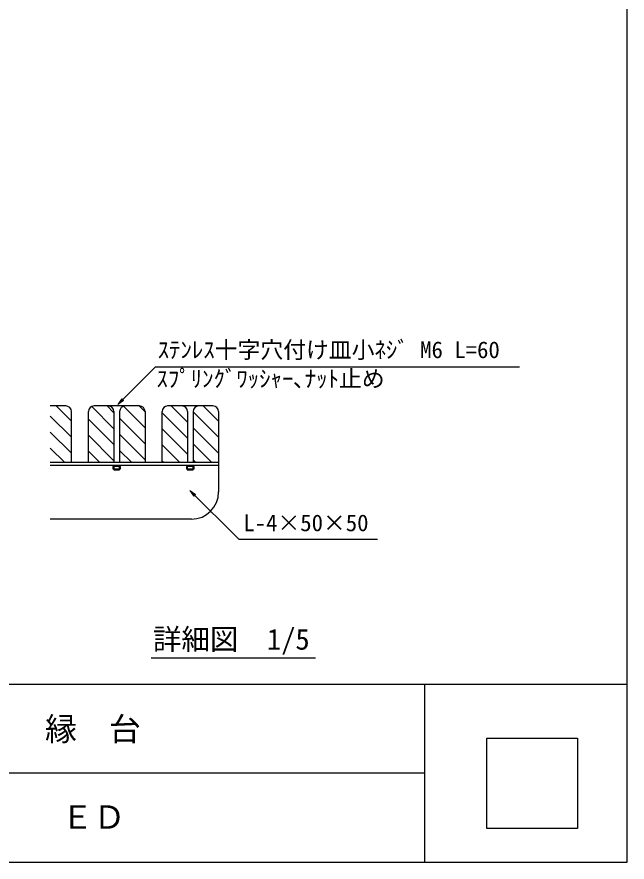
# Model space of a CAD drawing. Units: millimetres at full size, sheet at 1:20; details may follow other scales. Extents: x 123 to 5600, y 2142 to 5875.
# Drawn here: x 4252 to 5600, y 2142 to 4009 of the extents above; entities that cross this region are included whole.
import ezdxf
from ezdxf.enums import TextEntityAlignment as Align

# ---------------------------------------------------------------- set-up
doc = ezdxf.new("R2010")
doc.units = ezdxf.units.MM
doc.header["$LTSCALE"] = 20
for name, color, linetype, lineweight in [('0_2', 7, 'Continuous', 25), ('_0-0_', 7, 'Continuous', 25), ('ハッチ', 4, 'Continuous', 25), ('寸法', 3, 'Continuous', 25), ('本体', 7, 'Continuous', 25)]:
    doc.layers.add(name, color=color, linetype=linetype, lineweight=lineweight)
doc.styles.add('ＭＳ ゴシック', font='')
doc.styles.get('ＭＳ ゴシック').set_extended_font_data('MS Gothic')

msp = doc.modelspace()

# ---------------------------------------------------------------- hatches: boundary and pattern name
at = {"layer": '寸法'}
for points in [[(4475.06, 3152.39), (4483.98, 3164.67), (4487.34, 3161.31)], [(4634.32, 2962.48), (4646.61, 2953.55), (4643.25, 2950.19)]]:
    msp.add_hatch(color=256, dxfattribs=at).paths.add_polyline_path(points)

# ---------------------------------------------------------------- linework, layer by layer
at = {"layer": '0_2'}
msp.add_line((5152, 2338.44), (3208.1, 2338.44), dxfattribs=at)
at = {"layer": '_0-0_', "color": 6}
msp.add_line((123.43, 2535.02), (5599.68, 2535.02), dxfattribs=at)
at = {"layer": '_0-0_'}
msp.add_line((5152, 2535.02), (5152, 2141.86), dxfattribs=at)
at = {"layer": '_0-0_', "color": 6}
msp.add_lwpolyline([(5599.68, 5765.49), (123.43, 5765.49), (123.43, 2141.86), (5599.68, 2141.86)], close=True, dxfattribs=at)
at = {"layer": 'ハッチ'}
for p, q in [((4372.77, 3115.44), (4338.95, 3149.26)), ((4465.94, 3099.77), (4417.57, 3148.14)), ((4465.91, 3135.15), (4451.8, 3149.26)), ((4535.25, 3101.16), (4487.16, 3149.26)), ((4535.25, 3136.52), (4522.51, 3149.26)), ((4628.44, 3114.04), (4593.22, 3149.26)), ((4697.75, 3080.09), (4641.43, 3136.41)), ((4697.75, 3115.44), (4663.93, 3149.26)), ((4372.77, 3080.09), (4325.9, 3126.96)), ((4465.79, 3064.56), (4410.25, 3120.1)), ((4535.25, 3065.81), (4478.93, 3122.13)), ((4628.99, 3078.14), (4572.75, 3134.38)), ((4628.49, 3043.28), (4572.75, 3099.02)), ((4697.75, 3044.73), (4641.81, 3100.68)), ((4372.77, 3044.73), (4325.9, 3091.61)), ((4465.82, 3029.18), (4410.25, 3084.74)), ((4535.25, 3030.45), (4478.78, 3086.92)), ((4612.16, 3024.26), (4572.75, 3063.66)), ((4682.87, 3024.26), (4641.48, 3065.65)), ((4357.89, 3024.26), (4325.9, 3056.25)), ((4435.38, 3024.26), (4410.25, 3049.39)), ((4506.09, 3024.26), (4479.16, 3051.2)), ((4576.8, 3024.26), (4572.75, 3028.31)), ((4647.51, 3024.26), (4641.34, 3030.44))]:
    msp.add_line(p, q, dxfattribs=at)
at = {"layer": '寸法'}
msp.add_line((4548.48, 2593.15), (4911.99, 2593.15), dxfattribs=at)
for points in [[(4475.06, 3152.39), (4558.66, 3235.98), (5362.46, 3235.98)], [(4634.32, 2962.48), (4742.06, 2854.74), (5048.52, 2854.74)]]:
    msp.add_lwpolyline(points, dxfattribs=at)
at = {"layer": '寸法', "lineweight": 13}
for points in [[(4475.06, 3152.39), (4483.98, 3164.67), (4487.34, 3161.31)], [(4634.32, 2962.48), (4646.61, 2953.55), (4643.25, 2950.19)]]:
    msp.add_lwpolyline(points, close=True, dxfattribs=at)
at = {"layer": '本体'}
for p, q in [((4360.27, 3149.26), (4325.9, 3149.26)), ((4372.77, 3024.26), (4372.77, 3136.76)), ((4410.25, 3024.26), (4410.25, 3136.76)), ((4497.24, 3149.26), (4422.76, 3149.26)), ((4466.5, 3136.76), (4466.5, 3024.26)), ((4479, 3136.76), (4479, 3024.26)), ((4522.75, 3149.26), (4491.5, 3149.26)), ((4535.25, 3136.76), (4535.25, 3024.26)), ((4572.75, 3024.26), (4572.75, 3137.19)), ((4616.5, 3149.26), (4584.56, 3149.26)), ((4618.18, 3149.26), (4584.56, 3149.26)), ((4685.25, 3149.26), (4598.25, 3149.26)), ((4628.59, 3149.25), (4628.58, 3149.26)), ((4629, 3136.76), (4629, 3024.26)), ((4641.5, 3136.76), (4641.5, 3024.26)), ((4697.75, 3136.76), (4697.75, 2959.26)), ((4697.75, 3024.26), (4325.9, 3024.26)), ((4697.75, 3018.01), (4325.9, 3018.01)), ((4481.19, 3015.82), (4464, 3015.82)), ((4464, 3015.82), (4464, 3010.26)), ((4464, 3010.26), (4481.19, 3010.26)), ((4466, 3015.82), (4466, 3008.26)), ((4466, 3008.26), (4479.19, 3008.26)), ((4466.5, 3018.01), (4466.5, 3015.82)), ((4479, 3018.01), (4479, 3015.82)), ((4479.19, 3008.26), (4479.19, 3015.82)), ((4481.19, 3010.26), (4481.19, 3015.82)), ((4626.5, 3015.82), (4626.5, 3010.26)), ((4643.69, 3015.82), (4626.5, 3015.82)), ((4626.5, 3010.26), (4643.69, 3010.26)), ((4628.5, 3015.82), (4628.5, 3008.26)), ((4628.5, 3008.26), (4641.69, 3008.26)), ((4629, 3018.01), (4629, 3015.82)), ((4641.5, 3018.01), (4641.5, 3015.82)), ((4641.69, 3008.26), (4641.69, 3015.82)), ((4643.69, 3010.26), (4643.69, 3015.82)), ((4637.75, 2899.26), (4325.9, 2899.26))]:
    msp.add_line(p, q, dxfattribs=at)
msp.add_lwpolyline([(5289.92, 2415.9), (5489.92, 2415.9), (5489.92, 2215.9), (5289.92, 2215.9)], close=True, dxfattribs=at)
for centre, radius, start, end in [((4360.27, 3136.76), 12.5, 0, 90), ((4422.76, 3136.76), 12.5, 90, 180), ((4454, 3136.76), 12.5, 0, 90), ((4491.5, 3136.76), 12.5, 90, 180), ((4522.75, 3136.76), 12.5, 0, 90), ((4585.25, 3136.76), 12.5, 90, 180), ((4616.5, 3136.76), 12.5, 0, 90), ((4654, 3136.76), 12.5, 90, 180), ((4685.25, 3136.76), 12.5, 0, 90), ((4637.75, 2959.26), 60, 270, 0)]:
    msp.add_arc(centre, radius, start, end, dxfattribs=at)

# ---------------------------------------------------------------- texts
at = {"layer": '_0-0_', "style": 'ＭＳ ゴシック'}
for s, p in [('縁\u3000台', (4420.14, 2435.89)), ('ＥＤ', (4421.24, 2241.3))]:
    msp.add_text(s, height=51.73, dxfattribs=at).set_placement(p, align=Align.MIDDLE_CENTER)
at = {"layer": '寸法', "style": 'ＭＳ ゴシック'}
for s, height, p in [('ｽﾃﾝﾚｽ十字穴付け皿小ﾈｼﾞ M6 L=60', 36.95, (4563.16, 3243.82)), ('ｽﾌﾟﾘﾝｸﾞﾜｯｼｬｰ､ﾅｯﾄ止め', 36.95, (4560.44, 3179.88)), ('L-4×50×50', 36.95, (4752.27, 2861.55)), ('詳細図\u30001/5', 46.19, (4552.48, 2597.1))]:
    msp.add_text(s, height=height, dxfattribs=at).set_placement(p, align=Align.BOTTOM_LEFT)

doc.saveas('drawing.dxf')
